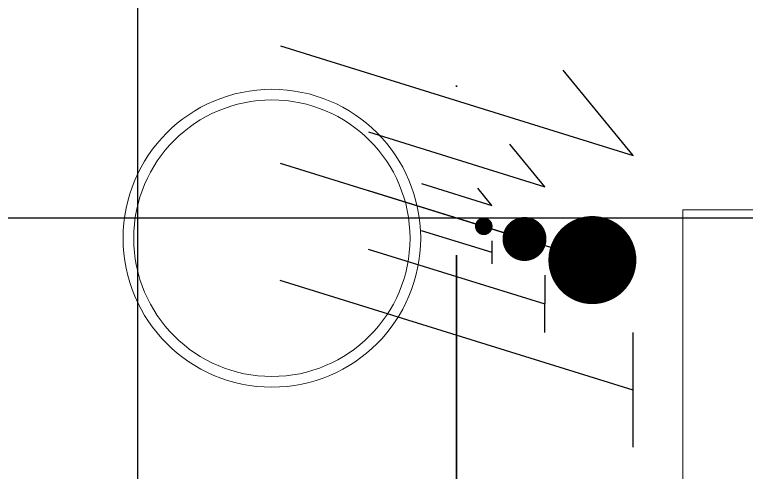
# Model space of a CAD drawing. Header units: inches. Extents: x -12418 to 57169, y -29325 to 19878.
# Drawn here: x 5884 to 6573, y -8639 to -8209 of the extents above; entities that cross this region are included whole.
import ezdxf

# ---------------------------------------------------------------- set-up
doc = ezdxf.new("R2010")
doc.units = ezdxf.units.IN
doc.header["$LTSCALE"] = 25
doc.header["$MEASUREMENT"] = 0
doc.linetypes.add('DASHDOT', pattern=[25.4, 12.7, -6.35, 0, -6.35])
doc.layers.get('0').update_dxf_attribs({"color": 8})
doc.layers.add('00-Ground Floor$0$False Ceiling', color=251, linetype='Continuous')
for name, color, linetype, lineweight in [('00-Ground Floor$0$LOADING', 253, 'Continuous', 5), ('E-LITE-CLNG-CNDT', 6, 'DASHDOT', 35), ('E-POWR-WIRE', 6, 'Continuous', 25), ('E-POWR-WIRE @ 100', 6, 'Continuous', 25), ('E-POWR-WIRE @ 20', 6, 'Continuous', 25), ('E-POWR-WIRE @ 50', 6, 'Continuous', 25)]:
    doc.layers.add(name, color=color, linetype=linetype, lineweight=lineweight)

# ---------------------------------------------------------------- blocks, each defined once
blk = doc.blocks.new('00-Ground Floor$0$GF21043-P')
at = {"color": 0}
for p, q in [((-0.8, 0.75), (-0.8, 0)), ((-0.8, 0), (0.8, 0))]:
    blk.add_line(p, q, dxfattribs=at)
blk = doc.blocks.new('00-Ground Floor$0$WM00001-P')
at = {"layer": '00-Ground Floor$0$LOADING'}
for radius in [0.14, 0.13]:
    blk.add_circle((0, 0), radius, dxfattribs=at)
blk = doc.blocks.new('00-Ground Floor$0$A$Ce9e1c4c3')
at = {"layer": '00-Ground Floor$0$False Ceiling', "color": 254, "linetype": 'Continuous'}
for p, q in [((-94000, -10017.43), (-94000, -6347.43)), ((-94542.07, -8400), (-90902.07, -8400))]:
    blk.add_line(p, q, dxfattribs=at)
blk = doc.blocks.new('00-Ground Floor')
at = {"layer": '00-Ground Floor$0$False Ceiling', "color": 254}
blk.add_blockref('00-Ground Floor$0$A$Ce9e1c4c3', (100000, 0), dxfattribs=at)
at = {"layer": '00-Ground Floor$0$LOADING', "extrusion": (-7.77426e-06, -8.17011e-07, 1), "xscale": -1000.000000000002, "yscale": 1000.000000000004, "zscale": 1000.000000000002, "rotation": 347.9985892354696}
blk.add_blockref('00-Ground Floor$0$WM00001-P', (6126.17, -8419.13, -0.03), dxfattribs=at)
at = {"layer": '00-Ground Floor$0$LOADING', "extrusion": (1.19929e-18, -8.17187e-07, 1), "xscale": 1000.000000000002, "yscale": 1000.000000000002, "zscale": 1000.000000000002, "rotation": 270}
blk.add_blockref('00-Ground Floor$0$GF21043-P', (6512.93, -9192.43, 0.01), dxfattribs=at)
blk = doc.blocks.new('*U85')
for p, q in [((-1.6578, 1.6174), (1.6628, 0.5866)), ((1.6628, 0.5866), (1.0035, 1.3888)), ((-1.6603, 0.5154), (1.6603, -0.5154)), ((-1.6628, -0.5866), (1.6578, -1.6174)), ((1.6591, -1.0779), (1.6566, -2.1569))]:
    blk.add_line(p, q)
at = {"const_width": 0.414}
blk.add_lwpolyline([(1.2779, -0.1896, 1), (1.277, -0.6036, 1)], format="xyb", close=True, dxfattribs=at)
blk = doc.blocks.new('*U799')
at = {"layer": 'E-POWR-WIRE @ 100', "xscale": 100, "yscale": 100, "zscale": 100}
blk.add_blockref('*U85', (6300, -8400), dxfattribs=at)
at = {"layer": 'E-POWR-WIRE @ 20', "xscale": 20, "yscale": 20, "zscale": 20}
blk.add_blockref('*U85', (6300, -8400), dxfattribs=at)
at = {"layer": 'E-POWR-WIRE @ 50', "xscale": 50, "yscale": 50, "zscale": 50}
blk.add_blockref('*U85', (6300, -8400), dxfattribs=at)

msp = doc.modelspace()

# ---------------------------------------------------------------- linework, layer by layer
at = {"layer": 'E-LITE-CLNG-CNDT'}
msp.add_lwpolyline([(6300, -7800), (6300, -9000)], dxfattribs=at)

# ---------------------------------------------------------------- block references
msp.add_blockref('00-Ground Floor', (0, 0), dxfattribs=at)
at = {"layer": 'E-POWR-WIRE'}
msp.add_blockref('*U799', (0, 0), dxfattribs=at)

doc.saveas('drawing.dxf')
